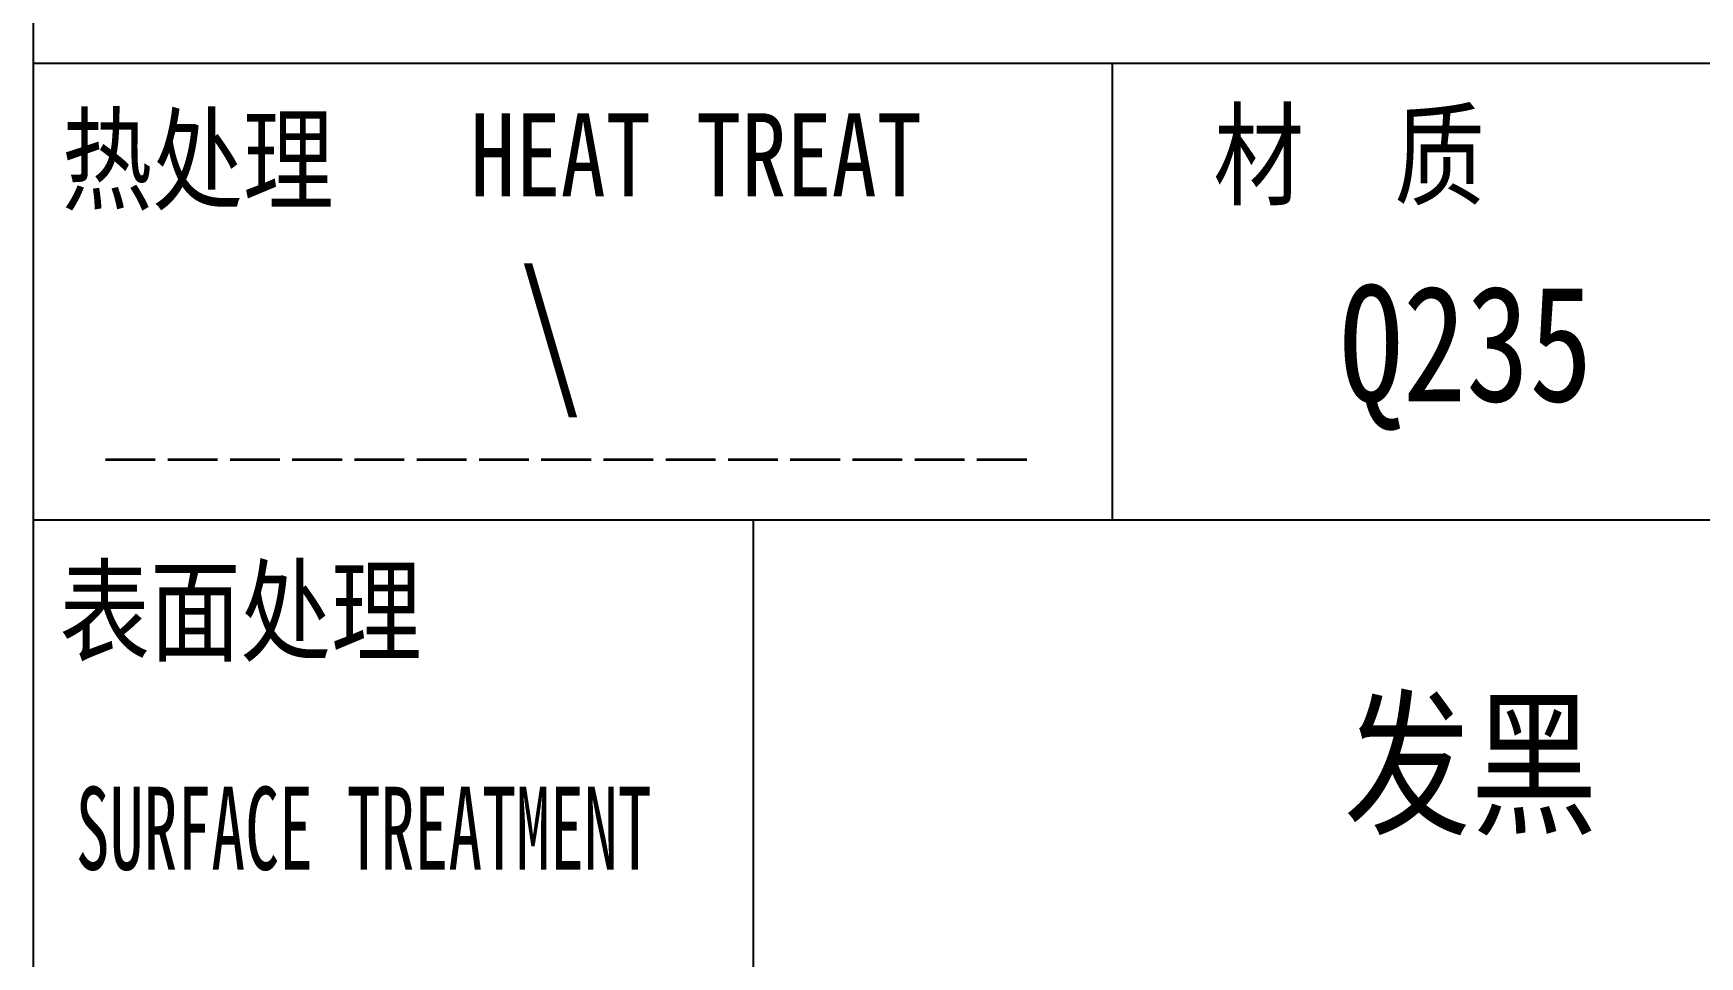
# Model space of a CAD drawing. Header units: millimetres. Extents: x 1333 to 106363, y -60675 to -5704.
# Drawn here: x 2625.2 to 2675.4, y -60273.4 to -60245.6 of the extents above; entities that cross this region are included whole.
import ezdxf
from ezdxf.enums import TextEntityAlignment as Align

# ---------------------------------------------------------------- set-up
doc = ezdxf.new("R2010")
doc.units = ezdxf.units.MM
doc.header["$LTSCALE"] = 0.5
doc.linetypes.add('AM_ISO02W050x2', pattern=[3.75, 3, -0.75])
for name, color, linetype, lineweight in [('图框', 7, 'Continuous', 18), ('热处理', 7, 'Continuous', 20), ('粗虚线', 6, 'AM_ISO02W050x2', 35)]:
    doc.layers.add(name, color=color, linetype=linetype, lineweight=lineweight)
for name, color, linetype in [('图框文字', 7, 'Continuous'), ('材质', 7, 'Continuous'), ('表面处理', 7, 'Continuous')]:
    doc.layers.add(name, color=color, linetype=linetype)
doc.styles.add('国标', font='simfang.ttf', dxfattribs={"width": 0.8})

# ---------------------------------------------------------------- blocks, each defined once
blk = doc.blocks.new('GZDEH零件A4图框V01版')
at = {"layer": '图框文字', "linetype": 'Continuous'}
blk.add_line((25, 292), (25, 13.5), dxfattribs=at)
at = {"layer": '图框文字', "color": 9}
for p, q in [((205, 58), (25, 58)), ((57.5, 58), (57.5, 44.25)), ((25, 44.25), (205, 44.25)), ((46.68, 44.25), (46.68, 30.5))]:
    blk.add_line(p, q, dxfattribs=at)
at = {"layer": '图框文字', "color": 9, "style": '国标'}
for s, width, p in [('热处理', 0.8, (25.859, 53.855)), ('材  质', 0.8, (60.547, 54.001)), ('表面处理', 0.8, (25.784, 40.253)), ('SURFACE TREATMENT', 0.6, (26.278, 33.709))]:
    blk.add_text(s, height=2.5, dxfattribs=dict(at, width=width)).set_placement(p)
at = {"layer": '图框文字', "color": 9, "style": '国标', "width": 0.8}
blk.add_text('HEAT TREAT', height=2.5, dxfattribs=at).set_placement((44.964, 54.005), align=Align.CENTER)
blk = doc.blocks.new('DEH A4')
at = {"layer": '图框'}
blk.add_blockref('GZDEH零件A4图框V01版', (0, 0), dxfattribs=at)

msp = doc.modelspace()

# ---------------------------------------------------------------- linework, layer by layer
at = {"layer": '粗虚线'}
msp.add_line((2627.339, -60258.45), (2655.2, -60258.45), dxfattribs=at)

# ---------------------------------------------------------------- block references
at = {"layer": '图框'}
msp.add_blockref('DEH A4', (2600.164, -60304.522), dxfattribs=at)

# ---------------------------------------------------------------- texts
at = {"layer": '材质', "color": 3, "style": '国标', "width": 0.8}
msp.add_text('Q235', height=3.5, dxfattribs=at).set_placement((2668.322, -60256.702), align=Align.CENTER)
at = {"layer": '热处理', "color": 3, "style": '国标', "width": 0.8}
msp.add_text('\\', height=3.5, dxfattribs=at).set_placement((2640.744, -60256.325), align=Align.CENTER)
at = {"layer": '表面处理', "color": 3, "style": '国标', "width": 0.8}
msp.add_text('发黑', height=3.5, dxfattribs=at).set_placement((2668.464, -60269.379), align=Align.CENTER)

doc.saveas('drawing.dxf')
